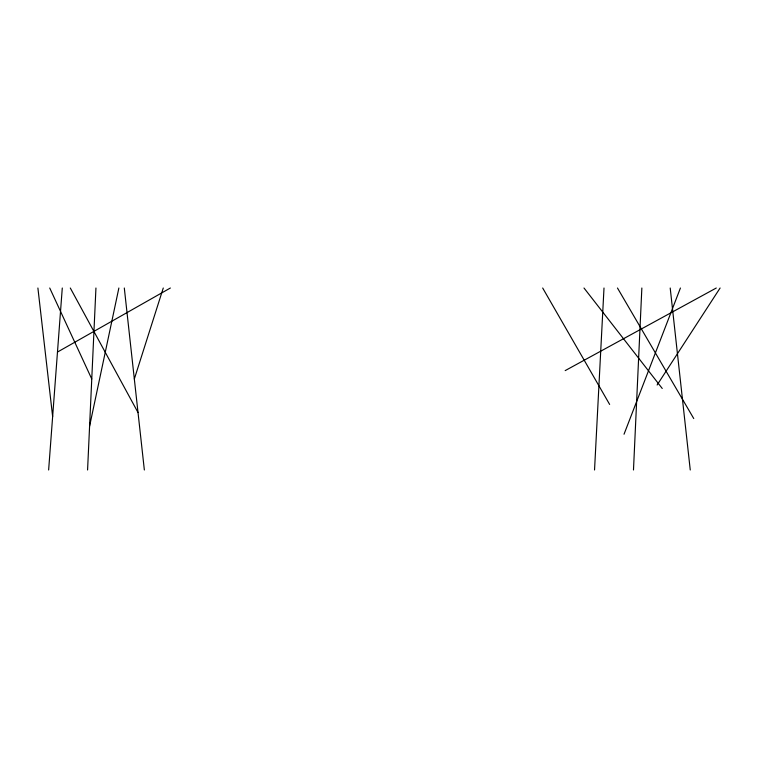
<?xml version="1.0" encoding="UTF-8"?>
<svg xmlns="http://www.w3.org/2000/svg" width="758" height="758" viewBox="0 0 758 758"><rect width="100%" height="100%" fill="white"/><g stroke="black" fill="none" stroke-linecap="round" stroke-linejoin="round"><path stroke-width="1.14" d="M87.577 469.988L95.944 288.012M633.48 469.988L641.855 288.012M594.537 469.988L604.003 288.012M48.635 469.988L62.279 288.012M89.586 426.223L118.873 288.012M134.327 379L163.273 288.012M624.033 434.23L680.428 288.012M657.12 385.007L720.1 288.012M57.485 352.053L170.37 288.012M565.174 370.615L716.282 288.012M583.992 288.012L662.236 388.466M617.467 288.012L693.75 418.549M542.681 288.012L609.64 404.431M70.295 288.012L138.022 412.541M49.725 288.012L91.765 379M37.9 288.012L52.643 416.616M670.205 288.012L690.254 469.988M124.303 288.012L144.352 469.988"/></g></svg>
